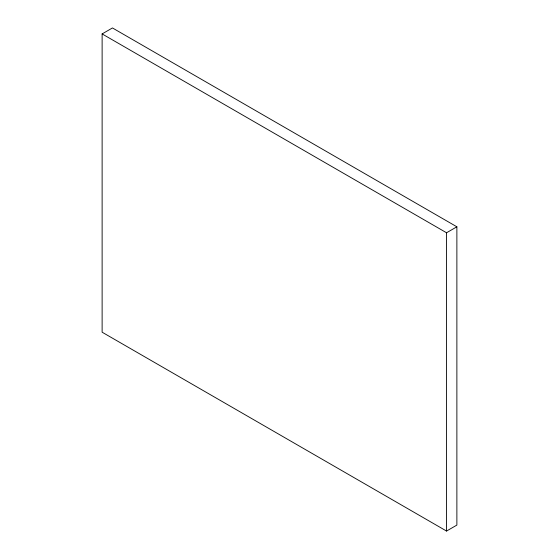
<?xml version="1.0" encoding="UTF-8"?>
<svg xmlns="http://www.w3.org/2000/svg" width="559" height="559" viewBox="0 0 559 559"><rect width="100%" height="100%" fill="white"/><g stroke="black" fill="none" stroke-linecap="round" stroke-linejoin="round"><path stroke-width="0.84" d="M102.122 33.917L112.457 27.95L456.878 226.8L456.878 525.083L446.543 531.05L102.122 332.2L102.122 33.917L446.543 232.768L456.878 226.8M446.543 232.768L446.543 531.05"/></g></svg>
